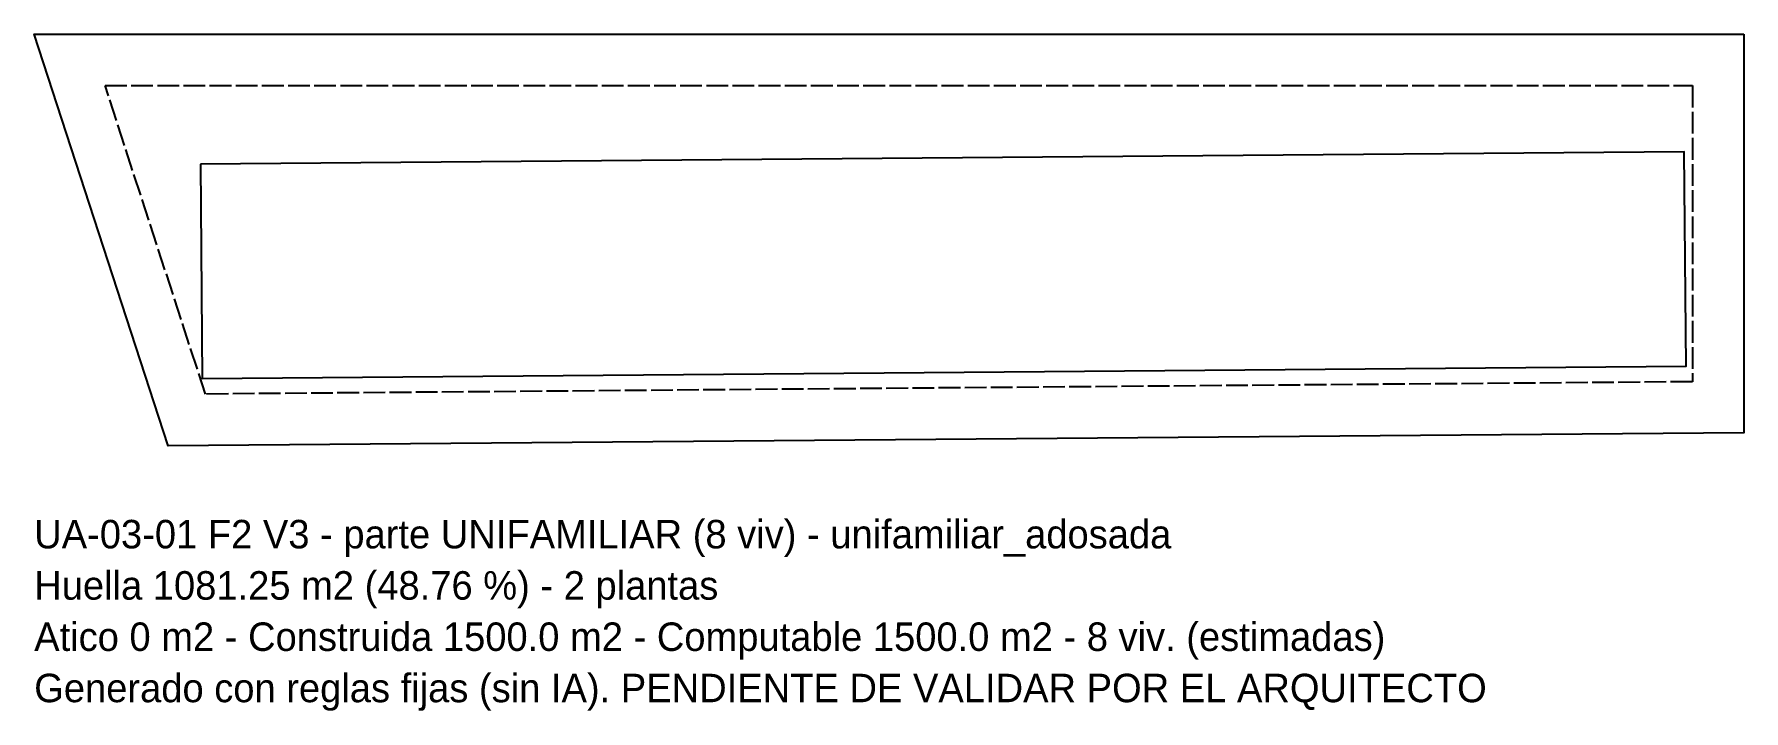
# Model space of a CAD drawing. Header units: metres. Extents: x 414889.1 to 414988.8, y 4478765.8 to 4478805.2.
import ezdxf

# ---------------------------------------------------------------- set-up
doc = ezdxf.new("R2010")
doc.units = ezdxf.units.M
doc.linetypes.add('DASHED', pattern=[1.524, 1.27, -0.254])
for name, color, linetype in [('HUELLA', 1, 'Continuous'), ('PARCELA', 7, 'Continuous'), ('TEXTO', 2, 'Continuous'), ('VOLUMEN_3D', 5, 'Continuous'), ('ZONA_EDIFICABLE', 3, 'Continuous')]:
    doc.layers.add(name, color=color, linetype=linetype)

msp = doc.modelspace()

# ---------------------------------------------------------------- linework, layer by layer
at = {"layer": 'HUELLA'}
msp.add_lwpolyline([(414898.815, 4478797.661), (414898.918, 4478785.161), (414985.415, 4478785.877), (414985.312, 4478798.377), (414898.815, 4478797.661)], close=True, dxfattribs=at)
at = {"layer": 'PARCELA'}
msp.add_lwpolyline([(414988.78, 4478805.24), (414988.78, 4478782), (414896.93, 4478781.24), (414889.12, 4478805.24)], close=True, dxfattribs=at)
at = {"layer": 'VOLUMEN_3D'}
msp.add_lwpolyline([(414898.815, 4478797.661), (414898.918, 4478785.161), (414985.415, 4478785.877), (414985.312, 4478798.377), (414898.815, 4478797.661)], close=True, dxfattribs=at)
at = {"layer": 'ZONA_EDIFICABLE', "linetype": 'DASHED'}
msp.add_lwpolyline([(414893.251, 4478802.24), (414985.78, 4478802.24), (414985.78, 4478784.975), (414899.103, 4478784.258), (414893.251, 4478802.24)], close=True, dxfattribs=at)

# ---------------------------------------------------------------- texts
at = {"layer": 'TEXTO'}
for s, p in [('UA-03-01 F2 V3 - parte UNIFAMILIAR (8 viv) - unifamiliar_adosada', (414889.12, 4478775.26)), ('Huella 1081.25 m2 (48.76 %) - 2 plantas', (414889.12, 4478772.271)), ('Atico 0 m2 - Construida 1500.0 m2 - Computable 1500.0 m2 - 8 viv. (estimadas)', (414889.12, 4478769.281)), ('Generado con reglas fijas (sin IA). PENDIENTE DE VALIDAR POR EL ARQUITECTO', (414889.12, 4478766.291))]:
    msp.add_text(s, height=1.661, dxfattribs=at).set_placement(p)

doc.saveas('drawing.dxf')
